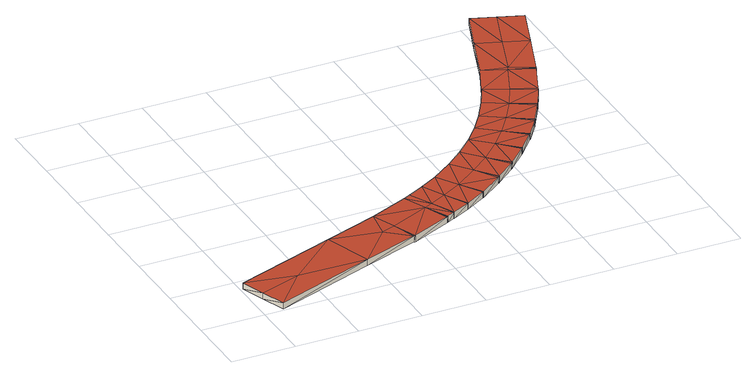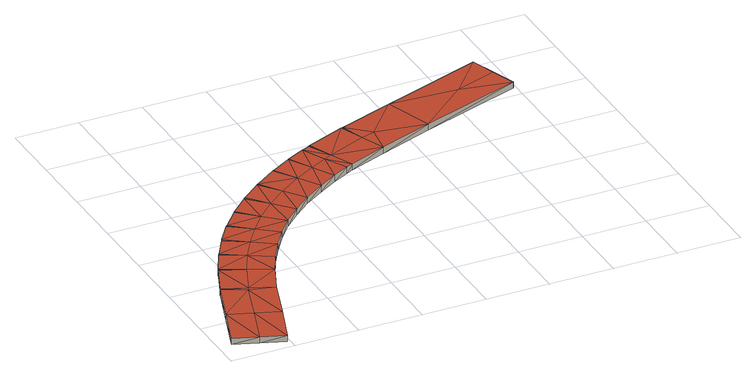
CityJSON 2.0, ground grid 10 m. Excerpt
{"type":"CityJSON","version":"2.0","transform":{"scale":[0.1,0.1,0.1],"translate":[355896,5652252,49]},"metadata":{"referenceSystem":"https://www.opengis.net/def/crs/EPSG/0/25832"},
"CityObjects":{
"building1":{"type":"Building","attributes":{"Geometrietyp2DReferenz":"2000","Gemeindeschluessel":"05315000","function":"53001_1800","roofType":"9999","measuredHeight":1},"geometry":[{"type":"Solid","lod":"2","boundaries":[[[[0,1,2]],[[1,3,2]],[[4,5,0]],[[5,1,0]],[[6,7,4]],[[7,5,4]],[[8,9,6]],[[9,7,6]],[[10,11,8]],[[11,9,8]],[[12,13,10]],[[13,11,10]],[[14,15,12]],[[15,13,12]],[[16,17,14]],[[17,15,14]],[[18,19,16]],[[19,17,16]],[[20,21,18]],[[21,19,18]],[[22,23,20]],[[23,21,20]],[[24,25,22]],[[25,23,22]],[[26,27,24]],[[27,25,24]],[[28,29,26]],[[29,27,26]],[[30,31,28]],[[31,29,28]],[[32,33,30]],[[33,31,30]],[[34,35,32]],[[35,33,32]],[[36,37,34]],[[37,35,34]],[[38,39,40]],[[40,41,36]],[[41,37,36]],[[39,41,40]],[[42,43,38]],[[43,39,38]],[[44,45,42]],[[45,43,42]],[[46,47,44]],[[47,45,44]],[[48,49,46]],[[49,47,46]],[[50,51,48]],[[51,49,48]],[[52,53,50]],[[53,51,50]],[[54,55,52]],[[55,53,52]],[[56,57,54]],[[57,55,54]],[[58,59,56]],[[59,57,56]],[[60,61,58]],[[61,59,58]],[[62,63,60]],[[63,61,60]],[[64,65,62]],[[65,63,62]],[[66,67,64]],[[67,65,64]],[[68,69,66]],[[69,67,66]],[[70,71,68]],[[71,69,68]],[[72,73,70]],[[73,71,70]],[[74,75,72]],[[75,73,72]],[[76,77,74]],[[77,75,74]],[[78,79,80]],[[80,79,76]],[[79,77,76]],[[81,78,80]],[[82,83,81]],[[83,78,81]],[[84,85,82]],[[85,83,82]],[[86,87,84]],[[87,85,84]],[[88,89,86]],[[89,87,86]],[[90,91,88]],[[91,89,88]],[[92,93,90]],[[93,91,90]],[[94,95,92]],[[95,93,92]],[[96,97,94]],[[97,95,94]],[[98,99,96]],[[99,97,96]],[[100,101,102]],[[102,101,98]],[[101,99,98]],[[103,100,102]],[[104,105,103]],[[105,100,103]],[[106,107,104]],[[107,105,104]],[[108,109,106]],[[109,107,106]],[[110,111,108]],[[111,109,108]],[[112,113,110]],[[113,111,110]],[[114,115,112]],[[115,113,112]],[[116,117,114]],[[117,115,114]],[[118,119,116]],[[119,117,116]],[[2,3,118]],[[3,119,118]],[[89,91,120]],[[120,91,93]],[[3,1,121]],[[121,1,5]],[[121,5,9]],[[9,5,7]],[[85,87,120]],[[120,87,89]],[[85,120,93]],[[85,93,122]],[[122,93,95]],[[119,3,123]],[[123,3,121]],[[123,121,9]],[[123,9,11]],[[123,11,124]],[[124,11,13]],[[124,13,15]],[[124,15,17]],[[124,17,125]],[[125,17,19]],[[125,19,21]],[[125,21,126]],[[126,21,23]],[[126,23,25]],[[126,25,27]],[[126,27,127]],[[127,27,29]],[[127,29,31]],[[127,31,33]],[[127,33,128]],[[128,33,35]],[[128,35,37]],[[128,37,41]],[[128,41,129]],[[129,41,39]],[[129,39,43]],[[129,43,45]],[[129,45,47]],[[129,47,130]],[[130,47,49]],[[131,53,55]],[[130,49,51]],[[130,51,53]],[[130,53,131]],[[131,55,57]],[[131,57,132]],[[132,57,59]],[[132,59,61]],[[132,61,63]],[[132,63,65]],[[132,65,133]],[[133,65,67]],[[133,67,69]],[[133,69,134]],[[134,69,71]],[[134,71,135]],[[135,71,73]],[[135,73,75]],[[135,75,77]],[[135,77,79]],[[135,79,136]],[[136,79,78]],[[136,78,83]],[[136,83,122]],[[122,83,85]],[[136,122,95]],[[136,95,135]],[[135,95,97]],[[117,119,124]],[[124,119,123]],[[117,124,125]],[[117,125,126]],[[117,126,115]],[[115,126,113]],[[113,126,127]],[[113,127,111]],[[111,127,128]],[[111,128,109]],[[109,128,129]],[[109,129,130]],[[109,130,107]],[[107,130,131]],[[107,131,105]],[[105,131,132]],[[100,132,133]],[[105,132,100]],[[100,133,101]],[[101,133,134]],[[101,134,99]],[[99,134,97]],[[97,134,135]],[[88,137,90]],[[137,92,90]],[[2,138,0]],[[138,4,0]],[[138,8,4]],[[8,6,4]],[[84,137,86]],[[137,88,86]],[[84,92,137]],[[84,139,92]],[[139,94,92]],[[118,140,2]],[[140,138,2]],[[140,8,138]],[[140,10,8]],[[140,141,10]],[[141,12,10]],[[141,14,12]],[[141,16,14]],[[141,142,16]],[[142,18,16]],[[142,20,18]],[[142,143,20]],[[143,22,20]],[[143,24,22]],[[143,26,24]],[[143,144,26]],[[144,28,26]],[[144,30,28]],[[144,32,30]],[[144,145,32]],[[145,34,32]],[[145,36,34]],[[145,40,36]],[[145,146,40]],[[146,38,40]],[[146,42,38]],[[146,44,42]],[[146,46,44]],[[146,147,46]],[[147,48,46]],[[147,50,48]],[[147,52,50]],[[147,148,52]],[[148,54,52]],[[148,56,54]],[[148,149,56]],[[149,58,56]],[[149,60,58]],[[149,62,60]],[[149,64,62]],[[149,150,64]],[[150,66,64]],[[150,68,66]],[[150,151,68]],[[151,70,68]],[[151,152,70]],[[152,72,70]],[[152,74,72]],[[152,76,74]],[[152,80,76]],[[152,153,80]],[[153,81,80]],[[153,82,81]],[[153,139,82]],[[139,84,82]],[[153,94,139]],[[153,152,94]],[[152,96,94]],[[116,141,118]],[[141,140,118]],[[116,142,141]],[[116,143,142]],[[116,114,143]],[[114,112,143]],[[112,144,143]],[[112,110,144]],[[110,145,144]],[[110,108,145]],[[108,146,145]],[[108,147,146]],[[108,106,147]],[[104,103,149]],[[106,148,147]],[[106,104,148]],[[104,149,148]],[[103,150,149]],[[103,102,150]],[[102,151,150]],[[102,98,151]],[[98,96,151]],[[96,152,151]]]],"semantics":{"surfaces":[{"type":"WallSurface"},{"type":"GroundSurface"},{"type":"RoofSurface"}],"values":[[0,0,0,0,0,0,0,0,0,0,0,0,0,0,0,0,0,0,0,0,0,0,0,0,0,0,0,0,0,0,0,0,0,0,0,0,0,0,0,0,0,0,0,0,0,0,0,0,0,0,0,0,0,0,0,0,0,0,0,0,0,0,0,0,0,0,0,0,0,0,0,0,0,0,0,0,0,0,0,0,0,0,0,0,0,0,0,0,0,0,0,0,0,0,0,0,0,0,0,0,0,0,0,0,0,0,0,0,0,0,0,0,0,0,0,0,0,0,0,0,1,1,1,1,1,1,1,1,1,1,1,1,1,1,1,1,1,1,1,1,1,1,1,1,1,1,1,1,1,1,1,1,1,1,1,1,1,1,1,1,1,1,1,1,1,1,1,1,1,1,1,1,1,1,1,1,1,1,1,1,1,1,1,1,1,1,1,1,1,1,1,1,1,1,1,1,1,1,1,1,1,1,1,1,1,1,1,1,1,1,1,1,2,2,2,2,2,2,2,2,2,2,2,2,2,2,2,2,2,2,2,2,2,2,2,2,2,2,2,2,2,2,2,2,2,2,2,2,2,2,2,2,2,2,2,2,2,2,2,2,2,2,2,2,2,2,2,2,2,2,2,2,2,2,2,2,2,2,2,2,2,2,2,2,2,2,2,2,2,2,2,2,2,2,2,2,2,2,2,2,2,2,2,2]]}}]}
},
"vertices":[
[611,598,22],[611,598,12],[587,532,21],[587,532,11],[648,585,22],[648,585,12],[686,571,22],[686,571,12],[663,505,21],[663,505,11],[638,436,19],[638,436,9],[638,435,19],[638,435,9],[637,434,19],[637,434,9],[616,384,18],[616,384,8],[616,382,18],[616,382,8],[615,381,18],[615,381,8],[597,345,18],[597,345,8],[596,344,18],[596,344,8],[595,342,18],[595,342,8],[575,309,17],[575,309,7],[574,308,17],[574,308,7],[573,306,17],[573,306,7],[551,275,17],[551,275,7],[550,274,17],[550,274,7],[524,245,17],[524,245,7],[549,273,17],[549,273,7],[523,243,17],[523,243,7],[522,242,17],[522,242,7],[494,215,16],[494,215,6],[493,214,16],[493,214,6],[491,212,16],[491,212,6],[460,187,16],[460,187,6],[459,186,16],[459,186,6],[457,185,16],[457,185,6],[422,160,15],[422,160,5],[421,160,15],[421,160,5],[420,159,15],[420,159,5],[388,140,15],[388,140,5],[387,139,15],[387,139,5],[359,125,15],[359,125,5],[358,125,15],[358,125,5],[346,119,15],[346,119,5],[345,118,15],[345,118,5],[344,118,15],[344,118,5],[280,91,4],[281,91,4],[281,91,14],[280,91,14],[279,91,14],[279,91,4],[191,60,14],[191,60,4],[31,3,13],[31,3,3],[18,41,13],[18,41,3],[5,79,13],[5,79,3],[165,135,14],[165,135,4],[251,166,14],[251,166,4],[312,191,15],[312,191,5],[323,196,15],[323,196,5],[378,227,5],[349,210,5],[349,210,15],[378,227,15],[411,250,16],[411,250,6],[439,273,16],[439,273,6],[465,298,17],[465,298,7],[487,324,17],[487,324,7],[507,352,17],[507,352,7],[526,383,18],[526,383,8],[543,416,18],[543,416,8],[563,463,19],[563,463,9],[84,64,3],[625,519,11],[244,121,4],[602,453,9],[600,449,9],[579,399,8],[561,363,8],[540,330,7],[518,299,7],[494,271,7],[466,243,6],[435,218,6],[399,193,5],[368,175,5],[341,161,5],[328,155,5],[266,128,4],[84,64,13],[625,519,21],[244,121,14],[602,453,19],[600,449,19],[579,399,18],[561,363,18],[540,330,17],[518,299,17],[494,271,17],[466,243,16],[435,218,16],[399,193,15],[368,175,15],[341,161,15],[328,155,15],[266,128,14]
]}
